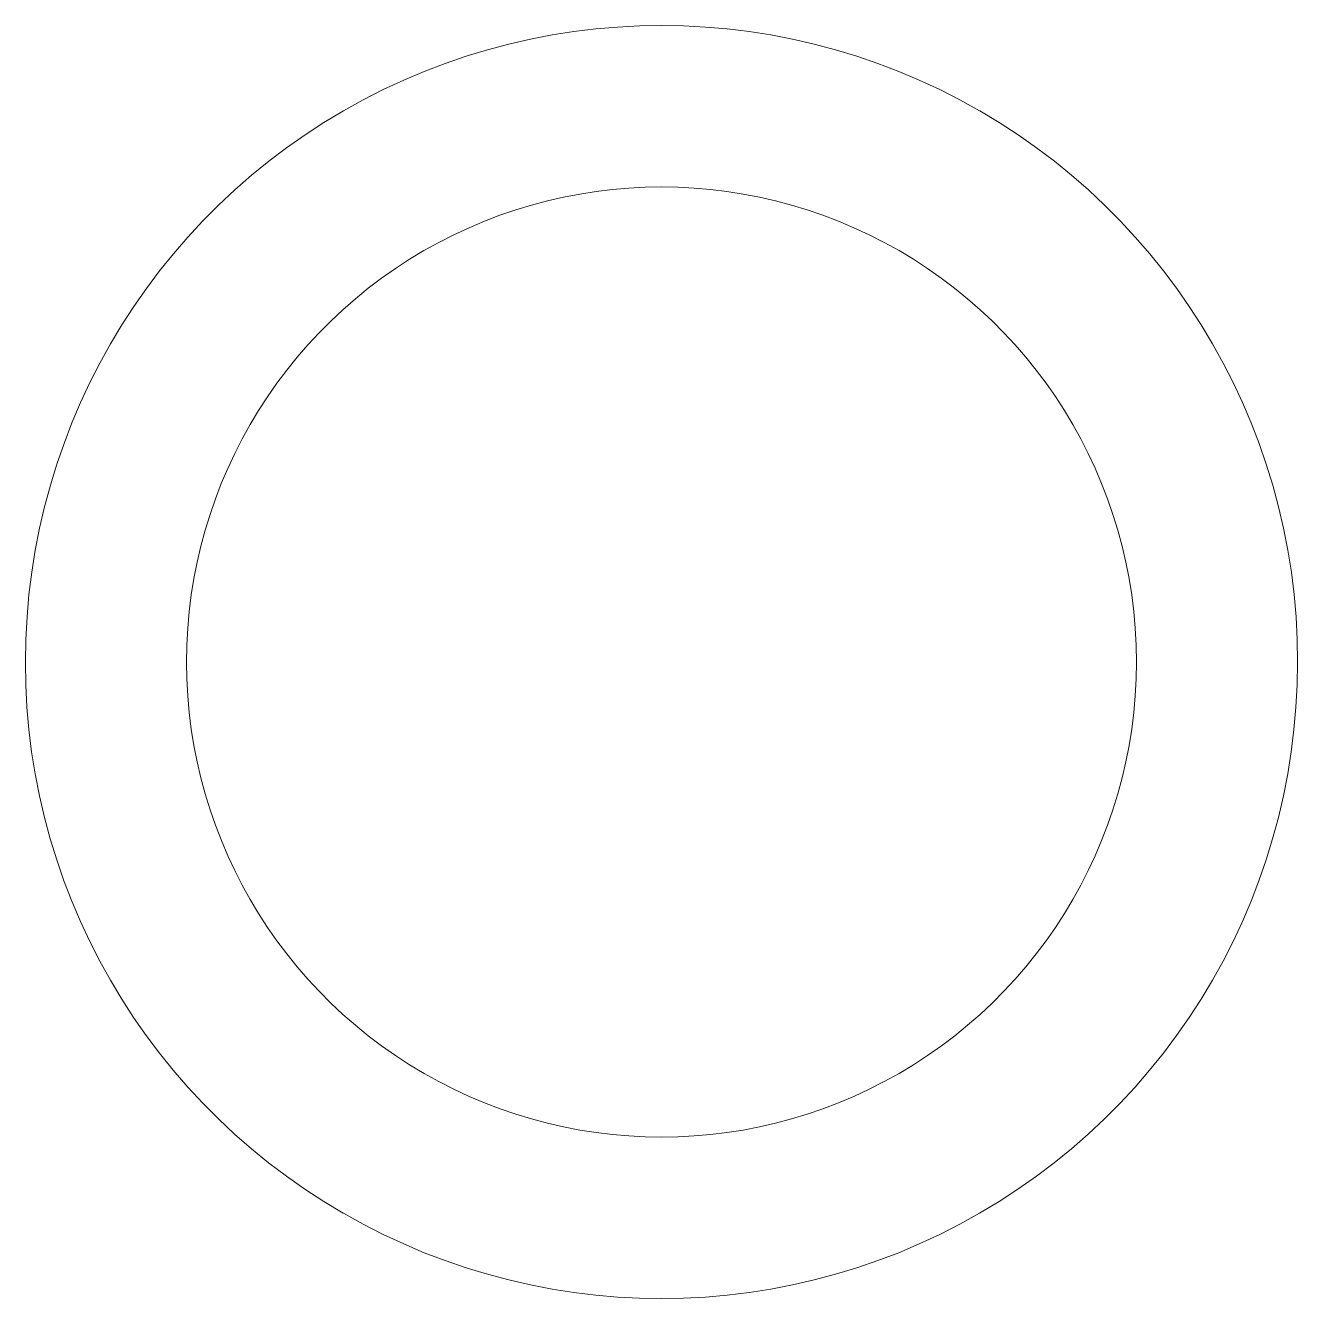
# Model space of a CAD drawing. Header units: centimetres. Extents: x -13.5 to 15.6, y -22.7 to 22.7.
# Drawn here: x -4.866 to -3.813, y -22.704 to -21.65 of the extents above; entities that cross this region are included whole.
import ezdxf

# ---------------------------------------------------------------- set-up
doc = ezdxf.new("R2010")
doc.units = ezdxf.units.CM
doc.header["$MEASUREMENT"] = 0
doc.layers.add('layer 1', color=7, linetype='Continuous')

msp = doc.modelspace()

# ---------------------------------------------------------------- linework, layer by layer
at = {"layer": 'layer 1', "color": 1, "lineweight": 9}
for points, knots in [([(-3.81304, -22.17713), (-3.81304, -22.17713), (-3.8133, -22.19591), (-3.8133, -22.19591), (-3.8133, -22.19591), (-3.8133, -22.19591), (-3.81423, -22.21457), (-3.81423, -22.21457), (-3.81423, -22.21457), (-3.81423, -22.21457), (-3.81588, -22.23311), (-3.81588, -22.23311), (-3.81588, -22.23311), (-3.81588, -22.23311), (-3.81815, -22.25151), (-3.81815, -22.25151), (-3.81815, -22.25151), (-3.81815, -22.25151), (-3.82108, -22.26976), (-3.82108, -22.26976), (-3.82108, -22.26976), (-3.82108, -22.26976), (-3.82462, -22.28785), (-3.82462, -22.28785), (-3.82462, -22.28785), (-3.82462, -22.28785), (-3.82878, -22.30575), (-3.82878, -22.30575), (-3.82878, -22.30575), (-3.82878, -22.30575), (-3.83356, -22.32345), (-3.83356, -22.32345), (-3.83356, -22.32345), (-3.83356, -22.32345), (-3.83893, -22.34094), (-3.83893, -22.34094), (-3.83893, -22.34094), (-3.83893, -22.34094), (-3.8449, -22.3582), (-3.8449, -22.3582), (-3.8449, -22.3582), (-3.8449, -22.3582), (-3.85146, -22.37523), (-3.85146, -22.37523), (-3.85146, -22.37523), (-3.85146, -22.37523), (-3.8586, -22.39199), (-3.8586, -22.39199), (-3.8586, -22.39199), (-3.8586, -22.39199), (-3.8663, -22.40849), (-3.8663, -22.40849), (-3.8663, -22.40849), (-3.8663, -22.40849), (-3.87457, -22.42471), (-3.87457, -22.42471), (-3.87457, -22.42471), (-3.87457, -22.42471), (-3.88339, -22.44062), (-3.88339, -22.44062), (-3.88339, -22.44062), (-3.88339, -22.44062), (-3.89275, -22.45622), (-3.89275, -22.45622), (-3.89275, -22.45622), (-3.89275, -22.45622), (-3.90264, -22.47149), (-3.90264, -22.47149), (-3.90264, -22.47149), (-3.90264, -22.47149), (-3.91307, -22.48642), (-3.91307, -22.48642), (-3.91307, -22.48642), (-3.91307, -22.48642), (-3.92401, -22.50099), (-3.92401, -22.50099), (-3.92401, -22.50099), (-3.92401, -22.50099), (-3.93547, -22.5152), (-3.93547, -22.5152), (-3.93547, -22.5152), (-3.93547, -22.5152), (-3.94741, -22.52901), (-3.94741, -22.52901), (-3.94741, -22.52901), (-3.94741, -22.52901), (-3.95987, -22.54242), (-3.95987, -22.54242), (-3.95987, -22.54242), (-3.95987, -22.54242), (-3.9728, -22.55542), (-3.9728, -22.55542), (-3.9728, -22.55542), (-3.9728, -22.55542), (-3.98621, -22.56799), (-3.98621, -22.56799), (-3.98621, -22.56799), (-3.98621, -22.56799), (-4.00008, -22.58011), (-4.00008, -22.58011), (-4.00008, -22.58011), (-4.00008, -22.58011), (-4.01442, -22.59178), (-4.01442, -22.59178), (-4.01442, -22.59178), (-4.01442, -22.59178), (-4.02921, -22.60296), (-4.02921, -22.60296), (-4.02921, -22.60296), (-4.02921, -22.60296), (-4.04444, -22.61366), (-4.04444, -22.61366), (-4.04444, -22.61366), (-4.04444, -22.61366), (-4.0601, -22.62386), (-4.0601, -22.62386), (-4.0601, -22.62386), (-4.0601, -22.62386), (-4.07618, -22.63354), (-4.07618, -22.63354), (-4.07618, -22.63354), (-4.07618, -22.63354), (-4.09261, -22.64264), (-4.09261, -22.64264), (-4.09261, -22.64264), (-4.09261, -22.64264), (-4.10927, -22.65111), (-4.10927, -22.65111), (-4.10927, -22.65111), (-4.10927, -22.65111), (-4.12614, -22.65896), (-4.12614, -22.65896), (-4.12614, -22.65896), (-4.12614, -22.65896), (-4.14322, -22.66618), (-4.14322, -22.66618), (-4.14322, -22.66618), (-4.14322, -22.66618), (-4.16049, -22.67277), (-4.16049, -22.67277), (-4.16049, -22.67277), (-4.16049, -22.67277), (-4.17792, -22.67873), (-4.17792, -22.67873), (-4.17792, -22.67873), (-4.17792, -22.67873), (-4.19551, -22.68407), (-4.19551, -22.68407), (-4.19551, -22.68407), (-4.19551, -22.68407), (-4.21323, -22.68878), (-4.21323, -22.68878), (-4.21323, -22.68878), (-4.21323, -22.68878), (-4.23107, -22.69286), (-4.23107, -22.69286), (-4.23107, -22.69286), (-4.23107, -22.69286), (-4.24901, -22.69632), (-4.24901, -22.69632), (-4.24901, -22.69632), (-4.24901, -22.69632), (-4.26703, -22.69914), (-4.26703, -22.69914), (-4.26703, -22.69914), (-4.26703, -22.69914), (-4.28512, -22.70134), (-4.28512, -22.70134), (-4.28512, -22.70134), (-4.28512, -22.70134), (-4.30325, -22.70291), (-4.30325, -22.70291), (-4.30325, -22.70291), (-4.30325, -22.70291), (-4.32143, -22.70386), (-4.32143, -22.70386), (-4.32143, -22.70386), (-4.32143, -22.70386), (-4.33962, -22.70415), (-4.33962, -22.70415), (-4.33962, -22.70415), (-4.33962, -22.70415), (-4.35781, -22.70386), (-4.35781, -22.70386), (-4.35781, -22.70386), (-4.35781, -22.70386), (-4.37599, -22.70291), (-4.37599, -22.70291), (-4.37599, -22.70291), (-4.37599, -22.70291), (-4.39413, -22.70134), (-4.39413, -22.70134), (-4.39413, -22.70134), (-4.39413, -22.70134), (-4.41222, -22.69914), (-4.41222, -22.69914), (-4.41222, -22.69914), (-4.41222, -22.69914), (-4.43024, -22.69632), (-4.43024, -22.69632), (-4.43024, -22.69632), (-4.43024, -22.69632), (-4.44818, -22.69286), (-4.44818, -22.69286), (-4.44818, -22.69286), (-4.44818, -22.69286), (-4.46602, -22.68878), (-4.46602, -22.68878), (-4.46602, -22.68878), (-4.46602, -22.68878), (-4.48374, -22.68407), (-4.48374, -22.68407), (-4.48374, -22.68407), (-4.48374, -22.68407), (-4.50133, -22.67873), (-4.50133, -22.67873), (-4.50133, -22.67873), (-4.50133, -22.67873), (-4.51876, -22.67277), (-4.51876, -22.67277), (-4.51876, -22.67277), (-4.51876, -22.67277), (-4.53603, -22.66618), (-4.53603, -22.66618), (-4.53603, -22.66618), (-4.53603, -22.66618), (-4.55311, -22.65896), (-4.55311, -22.65896), (-4.55311, -22.65896), (-4.55311, -22.65896), (-4.56999, -22.65111), (-4.56999, -22.65111), (-4.56999, -22.65111), (-4.56999, -22.65111), (-4.58665, -22.64264), (-4.58665, -22.64264), (-4.58665, -22.64264), (-4.58665, -22.64264), (-4.60307, -22.63354), (-4.60307, -22.63354), (-4.60307, -22.63354), (-4.60307, -22.63354), (-4.60317, -22.63354), (-4.60317, -22.63354), (-4.60317, -22.63354), (-4.60317, -22.63354), (-4.61926, -22.62386), (-4.61926, -22.62386), (-4.61926, -22.62386), (-4.61926, -22.62386), (-4.63492, -22.61366), (-4.63492, -22.61366), (-4.63492, -22.61366), (-4.63492, -22.61366), (-4.65015, -22.60296), (-4.65015, -22.60296), (-4.65015, -22.60296), (-4.65015, -22.60296), (-4.66494, -22.59178), (-4.66494, -22.59178), (-4.66494, -22.59178), (-4.66494, -22.59178), (-4.67927, -22.58011), (-4.67927, -22.58011), (-4.67927, -22.58011), (-4.67927, -22.58011), (-4.69315, -22.56799), (-4.69315, -22.56799), (-4.69315, -22.56799), (-4.69315, -22.56799), (-4.70656, -22.55542), (-4.70656, -22.55542), (-4.70656, -22.55542), (-4.70656, -22.55542), (-4.71949, -22.54242), (-4.71949, -22.54242), (-4.71949, -22.54242), (-4.71949, -22.54242), (-4.73195, -22.52901), (-4.73195, -22.52901), (-4.73195, -22.52901), (-4.73195, -22.52901), (-4.74389, -22.5152), (-4.74389, -22.5152), (-4.74389, -22.5152), (-4.74389, -22.5152), (-4.75534, -22.50099), (-4.75534, -22.50099), (-4.75534, -22.50099), (-4.75534, -22.50099), (-4.76629, -22.48642), (-4.76629, -22.48642), (-4.76629, -22.48642), (-4.76629, -22.48642), (-4.77672, -22.47149), (-4.77672, -22.47149), (-4.77672, -22.47149), (-4.77672, -22.47149), (-4.78661, -22.45622), (-4.78661, -22.45622), (-4.78661, -22.45622), (-4.78661, -22.45622), (-4.79597, -22.44062), (-4.79597, -22.44062), (-4.79597, -22.44062), (-4.79597, -22.44062), (-4.80478, -22.42471), (-4.80478, -22.42471), (-4.80478, -22.42471), (-4.80478, -22.42471), (-4.81305, -22.40849), (-4.81305, -22.40849), (-4.81305, -22.40849), (-4.81305, -22.40849), (-4.82076, -22.39199), (-4.82076, -22.39199), (-4.82076, -22.39199), (-4.82076, -22.39199), (-4.82789, -22.37523), (-4.82789, -22.37523), (-4.82789, -22.37523), (-4.82789, -22.37523), (-4.83445, -22.3582), (-4.83445, -22.3582), (-4.83445, -22.3582), (-4.83445, -22.3582), (-4.84042, -22.34094), (-4.84042, -22.34094), (-4.84042, -22.34094), (-4.84042, -22.34094), (-4.8458, -22.32345), (-4.8458, -22.32345), (-4.8458, -22.32345), (-4.8458, -22.32345), (-4.85057, -22.30575), (-4.85057, -22.30575), (-4.85057, -22.30575), (-4.85057, -22.30575), (-4.85473, -22.28785), (-4.85473, -22.28785), (-4.85473, -22.28785), (-4.85473, -22.28785), (-4.85828, -22.26976), (-4.85828, -22.26976), (-4.85828, -22.26976), (-4.85828, -22.26976), (-4.8612, -22.25151), (-4.8612, -22.25151), (-4.8612, -22.25151), (-4.8612, -22.25151), (-4.86348, -22.23311), (-4.86348, -22.23311), (-4.86348, -22.23311), (-4.86348, -22.23311), (-4.86512, -22.21457), (-4.86512, -22.21457), (-4.86512, -22.21457), (-4.86512, -22.21457), (-4.86606, -22.19591), (-4.86606, -22.19591), (-4.86606, -22.19591), (-4.86606, -22.19591), (-4.86631, -22.17713), (-4.86631, -22.17713), (-4.86631, -22.17713), (-4.86631, -22.17713), (-4.86622, -22.17713), (-4.86622, -22.17713), (-4.86622, -22.17713), (-4.86622, -22.17713), (-4.86596, -22.15836), (-4.86596, -22.15836), (-4.86596, -22.15836), (-4.86596, -22.15836), (-4.86503, -22.13969), (-4.86503, -22.13969), (-4.86503, -22.13969), (-4.86503, -22.13969), (-4.86339, -22.12115), (-4.86339, -22.12115), (-4.86339, -22.12115), (-4.86339, -22.12115), (-4.86111, -22.10275), (-4.86111, -22.10275), (-4.86111, -22.10275), (-4.86111, -22.10275), (-4.85819, -22.0845), (-4.85819, -22.0845), (-4.85819, -22.0845), (-4.85819, -22.0845), (-4.85464, -22.06642), (-4.85464, -22.06642), (-4.85464, -22.06642), (-4.85464, -22.06642), (-4.85048, -22.04852), (-4.85048, -22.04852), (-4.85048, -22.04852), (-4.85048, -22.04852), (-4.84571, -22.03082), (-4.84571, -22.03082), (-4.84571, -22.03082), (-4.84571, -22.03082), (-4.84034, -22.01333), (-4.84034, -22.01333), (-4.84034, -22.01333), (-4.84034, -22.01333), (-4.83436, -21.99606), (-4.83436, -21.99606), (-4.83436, -21.99606), (-4.83436, -21.99606), (-4.8278, -21.97904), (-4.8278, -21.97904), (-4.8278, -21.97904), (-4.8278, -21.97904), (-4.82067, -21.96227), (-4.82067, -21.96227), (-4.82067, -21.96227), (-4.82067, -21.96227), (-4.81296, -21.94577), (-4.81296, -21.94577), (-4.81296, -21.94577), (-4.81296, -21.94577), (-4.80469, -21.92956), (-4.80469, -21.92956), (-4.80469, -21.92956), (-4.80469, -21.92956), (-4.79588, -21.91365), (-4.79588, -21.91365), (-4.79588, -21.91365), (-4.79588, -21.91365), (-4.78652, -21.89804), (-4.78652, -21.89804), (-4.78652, -21.89804), (-4.78652, -21.89804), (-4.77662, -21.88277), (-4.77662, -21.88277), (-4.77662, -21.88277), (-4.77662, -21.88277), (-4.7662, -21.86784), (-4.7662, -21.86784), (-4.7662, -21.86784), (-4.7662, -21.86784), (-4.75525, -21.85327), (-4.75525, -21.85327), (-4.75525, -21.85327), (-4.75525, -21.85327), (-4.74379, -21.83907), (-4.74379, -21.83907), (-4.74379, -21.83907), (-4.74379, -21.83907), (-4.73185, -21.82525), (-4.73185, -21.82525), (-4.73185, -21.82525), (-4.73185, -21.82525), (-4.7194, -21.81184), (-4.7194, -21.81184), (-4.7194, -21.81184), (-4.7194, -21.81184), (-4.70646, -21.79884), (-4.70646, -21.79884), (-4.70646, -21.79884), (-4.70646, -21.79884), (-4.69305, -21.78627), (-4.69305, -21.78627), (-4.69305, -21.78627), (-4.69305, -21.78627), (-4.67918, -21.77415), (-4.67918, -21.77415), (-4.67918, -21.77415), (-4.67918, -21.77415), (-4.66484, -21.76249), (-4.66484, -21.76249), (-4.66484, -21.76249), (-4.66484, -21.76249), (-4.65006, -21.7513), (-4.65006, -21.7513), (-4.65006, -21.7513), (-4.65006, -21.7513), (-4.63483, -21.7406), (-4.63483, -21.7406), (-4.63483, -21.7406), (-4.63483, -21.7406), (-4.61916, -21.7304), (-4.61916, -21.7304), (-4.61916, -21.7304), (-4.61916, -21.7304), (-4.60307, -21.72072), (-4.60307, -21.72072), (-4.60307, -21.72072), (-4.60307, -21.72072), (-4.58665, -21.71162), (-4.58665, -21.71162), (-4.58665, -21.71162), (-4.58665, -21.71162), (-4.56999, -21.70315), (-4.56999, -21.70315), (-4.56999, -21.70315), (-4.56999, -21.70315), (-4.55311, -21.6953), (-4.55311, -21.6953), (-4.55311, -21.6953), (-4.55311, -21.6953), (-4.53603, -21.68809), (-4.53603, -21.68809), (-4.53603, -21.68809), (-4.53603, -21.68809), (-4.51877, -21.6815), (-4.51877, -21.6815), (-4.51877, -21.6815), (-4.51877, -21.6815), (-4.50133, -21.67553), (-4.50133, -21.67553), (-4.50133, -21.67553), (-4.50133, -21.67553), (-4.48375, -21.67019), (-4.48375, -21.67019), (-4.48375, -21.67019), (-4.48375, -21.67019), (-4.46603, -21.66549), (-4.46603, -21.66549), (-4.46603, -21.66549), (-4.46603, -21.66549), (-4.44819, -21.6614), (-4.44819, -21.6614), (-4.44819, -21.6614), (-4.44819, -21.6614), (-4.43025, -21.65795), (-4.43025, -21.65795), (-4.43025, -21.65795), (-4.43025, -21.65795), (-4.41222, -21.65512), (-4.41222, -21.65512), (-4.41222, -21.65512), (-4.41222, -21.65512), (-4.39413, -21.65292), (-4.39413, -21.65292), (-4.39413, -21.65292), (-4.39413, -21.65292), (-4.37599, -21.65135), (-4.37599, -21.65135), (-4.37599, -21.65135), (-4.37599, -21.65135), (-4.35782, -21.6504), (-4.35782, -21.6504), (-4.35782, -21.6504), (-4.35782, -21.6504), (-4.33963, -21.65007), (-4.33963, -21.65007), (-4.33963, -21.65007), (-4.33963, -21.65007), (-4.32143, -21.6504), (-4.32143, -21.6504), (-4.32143, -21.6504), (-4.32143, -21.6504), (-4.30326, -21.65135), (-4.30326, -21.65135), (-4.30326, -21.65135), (-4.30326, -21.65135), (-4.28512, -21.65292), (-4.28512, -21.65292), (-4.28512, -21.65292), (-4.28512, -21.65292), (-4.26703, -21.65512), (-4.26703, -21.65512), (-4.26703, -21.65512), (-4.26703, -21.65512), (-4.24901, -21.65795), (-4.24901, -21.65795), (-4.24901, -21.65795), (-4.24901, -21.65795), (-4.23107, -21.6614), (-4.23107, -21.6614), (-4.23107, -21.6614), (-4.23107, -21.6614), (-4.21323, -21.66549), (-4.21323, -21.66549), (-4.21323, -21.66549), (-4.21323, -21.66549), (-4.19551, -21.67019), (-4.19551, -21.67019), (-4.19551, -21.67019), (-4.19551, -21.67019), (-4.17793, -21.67553), (-4.17793, -21.67553), (-4.17793, -21.67553), (-4.17793, -21.67553), (-4.16049, -21.6815), (-4.16049, -21.6815), (-4.16049, -21.6815), (-4.16049, -21.6815), (-4.14323, -21.68809), (-4.14323, -21.68809), (-4.14323, -21.68809), (-4.14323, -21.68809), (-4.12615, -21.6953), (-4.12615, -21.6953), (-4.12615, -21.6953), (-4.12615, -21.6953), (-4.10927, -21.70315), (-4.10927, -21.70315), (-4.10927, -21.70315), (-4.10927, -21.70315), (-4.09261, -21.71162), (-4.09261, -21.71162), (-4.09261, -21.71162), (-4.09261, -21.71162), (-4.07619, -21.72072), (-4.07619, -21.72072), (-4.07619, -21.72072), (-4.07619, -21.72072), (-4.0761, -21.72072), (-4.0761, -21.72072), (-4.0761, -21.72072), (-4.0761, -21.72072), (-4.06001, -21.7304), (-4.06001, -21.7304), (-4.06001, -21.7304), (-4.06001, -21.7304), (-4.04435, -21.7406), (-4.04435, -21.7406), (-4.04435, -21.7406), (-4.04435, -21.7406), (-4.02912, -21.7513), (-4.02912, -21.7513), (-4.02912, -21.7513), (-4.02912, -21.7513), (-4.01433, -21.76248), (-4.01433, -21.76248), (-4.01433, -21.76248), (-4.01433, -21.76248), (-4, -21.77415), (-4, -21.77415), (-4, -21.77415), (-4, -21.77415), (-3.98612, -21.78627), (-3.98612, -21.78627), (-3.98612, -21.78627), (-3.98612, -21.78627), (-3.97271, -21.79884), (-3.97271, -21.79884), (-3.97271, -21.79884), (-3.97271, -21.79884), (-3.95978, -21.81184), (-3.95978, -21.81184), (-3.95978, -21.81184), (-3.95978, -21.81184), (-3.94732, -21.82525), (-3.94732, -21.82525), (-3.94732, -21.82525), (-3.94732, -21.82525), (-3.93538, -21.83906), (-3.93538, -21.83906), (-3.93538, -21.83906), (-3.93538, -21.83906), (-3.92393, -21.85327), (-3.92393, -21.85327), (-3.92393, -21.85327), (-3.92393, -21.85327), (-3.91298, -21.86784), (-3.91298, -21.86784), (-3.91298, -21.86784), (-3.91298, -21.86784), (-3.90255, -21.88277), (-3.90255, -21.88277), (-3.90255, -21.88277), (-3.90255, -21.88277), (-3.89266, -21.89804), (-3.89266, -21.89804), (-3.89266, -21.89804), (-3.89266, -21.89804), (-3.88329, -21.91364), (-3.88329, -21.91364), (-3.88329, -21.91364), (-3.88329, -21.91364), (-3.87448, -21.92955), (-3.87448, -21.92955), (-3.87448, -21.92955), (-3.87448, -21.92955), (-3.86621, -21.94577), (-3.86621, -21.94577), (-3.86621, -21.94577), (-3.86621, -21.94577), (-3.85851, -21.96227), (-3.85851, -21.96227), (-3.85851, -21.96227), (-3.85851, -21.96227), (-3.85137, -21.97903), (-3.85137, -21.97903), (-3.85137, -21.97903), (-3.85137, -21.97903), (-3.84481, -21.99606), (-3.84481, -21.99606), (-3.84481, -21.99606), (-3.84481, -21.99606), (-3.83884, -22.01332), (-3.83884, -22.01332), (-3.83884, -22.01332), (-3.83884, -22.01332), (-3.83346, -22.03081), (-3.83346, -22.03081), (-3.83346, -22.03081), (-3.83346, -22.03081), (-3.82869, -22.04851), (-3.82869, -22.04851), (-3.82869, -22.04851), (-3.82869, -22.04851), (-3.82453, -22.06641), (-3.82453, -22.06641), (-3.82453, -22.06641), (-3.82453, -22.06641), (-3.82098, -22.0845), (-3.82098, -22.0845), (-3.82098, -22.0845), (-3.82098, -22.0845), (-3.81806, -22.10275), (-3.81806, -22.10275), (-3.81806, -22.10275), (-3.81806, -22.10275), (-3.81578, -22.12115), (-3.81578, -22.12115), (-3.81578, -22.12115), (-3.81578, -22.12115), (-3.81414, -22.13969), (-3.81414, -22.13969), (-3.81414, -22.13969), (-3.81414, -22.13969), (-3.81321, -22.15835), (-3.81321, -22.15835), (-3.81321, -22.15835), (-3.81321, -22.15835), (-3.81294, -22.17713), (-3.81294, -22.17713)], [0, 0, 0, 0, 0.0054348, 0.0054348, 0.0054348, 0.0054348, 0.0108696, 0.0108696, 0.0108696, 0.0108696, 0.0163043, 0.0163043, 0.0163043, 0.0163043, 0.0217391, 0.0217391, 0.0217391, 0.0217391, 0.0271739, 0.0271739, 0.0271739, 0.0271739, 0.0326087, 0.0326087, 0.0326087, 0.0326087, 0.0380435, 0.0380435, 0.0380435, 0.0380435, 0.0434783, 0.0434783, 0.0434783, 0.0434783, 0.048913, 0.048913, 0.048913, 0.048913, 0.0543478, 0.0543478, 0.0543478, 0.0543478, 0.0597826, 0.0597826, 0.0597826, 0.0597826, 0.0652174, 0.0652174, 0.0652174, 0.0652174, 0.0706522, 0.0706522, 0.0706522, 0.0706522, 0.076087, 0.076087, 0.076087, 0.076087, 0.0815217, 0.0815217, 0.0815217, 0.0815217, 0.0869565, 0.0869565, 0.0869565, 0.0869565, 0.0923913, 0.0923913, 0.0923913, 0.0923913, 0.0978261, 0.0978261, 0.0978261, 0.0978261, 0.1032609, 0.1032609, 0.1032609, 0.1032609, 0.1086957, 0.1086957, 0.1086957, 0.1086957, 0.1141304, 0.1141304, 0.1141304, 0.1141304, 0.1195652, 0.1195652, 0.1195652, 0.1195652, 0.125, 0.125, 0.125, 0.125, 0.1304348, 0.1304348, 0.1304348, 0.1304348, 0.1358696, 0.1358696, 0.1358696, 0.1358696, 0.1413043, 0.1413043, 0.1413043, 0.1413043, 0.1467391, 0.1467391, 0.1467391, 0.1467391, 0.1521739, 0.1521739, 0.1521739, 0.1521739, 0.1576087, 0.1576087, 0.1576087, 0.1576087, 0.1630435, 0.1630435, 0.1630435, 0.1630435, 0.1684783, 0.1684783, 0.1684783, 0.1684783, 0.173913, 0.173913, 0.173913, 0.173913, 0.1793478, 0.1793478, 0.1793478, 0.1793478, 0.1847826, 0.1847826, 0.1847826, 0.1847826, 0.1902174, 0.1902174, 0.1902174, 0.1902174, 0.1956522, 0.1956522, 0.1956522, 0.1956522, 0.201087, 0.201087, 0.201087, 0.201087, 0.2065217, 0.2065217, 0.2065217, 0.2065217, 0.2119565, 0.2119565, 0.2119565, 0.2119565, 0.2173913, 0.2173913, 0.2173913, 0.2173913, 0.2228261, 0.2228261, 0.2228261, 0.2228261, 0.2282609, 0.2282609, 0.2282609, 0.2282609, 0.2336957, 0.2336957, 0.2336957, 0.2336957, 0.2391304, 0.2391304, 0.2391304, 0.2391304, 0.2445652, 0.2445652, 0.2445652, 0.2445652, 0.25, 0.25, 0.25, 0.25, 0.2554348, 0.2554348, 0.2554348, 0.2554348, 0.2608696, 0.2608696, 0.2608696, 0.2608696, 0.2663043, 0.2663043, 0.2663043, 0.2663043, 0.2717391, 0.2717391, 0.2717391, 0.2717391, 0.2771739, 0.2771739, 0.2771739, 0.2771739, 0.2826087, 0.2826087, 0.2826087, 0.2826087, 0.2880435, 0.2880435, 0.2880435, 0.2880435, 0.2934783, 0.2934783, 0.2934783, 0.2934783, 0.298913, 0.298913, 0.298913, 0.298913, 0.3043478, 0.3043478, 0.3043478, 0.3043478, 0.3097826, 0.3097826, 0.3097826, 0.3097826, 0.3152174, 0.3152174, 0.3152174, 0.3152174, 0.3206522, 0.3206522, 0.3206522, 0.3206522, 0.326087, 0.326087, 0.326087, 0.326087, 0.3315217, 0.3315217, 0.3315217, 0.3315217, 0.3369565, 0.3369565, 0.3369565, 0.3369565, 0.3423913, 0.3423913, 0.3423913, 0.3423913, 0.3478261, 0.3478261, 0.3478261, 0.3478261, 0.3532609, 0.3532609, 0.3532609, 0.3532609, 0.3586957, 0.3586957, 0.3586957, 0.3586957, 0.3641304, 0.3641304, 0.3641304, 0.3641304, 0.3695652, 0.3695652, 0.3695652, 0.3695652, 0.375, 0.375, 0.375, 0.375, 0.3804348, 0.3804348, 0.3804348, 0.3804348, 0.3858696, 0.3858696, 0.3858696, 0.3858696, 0.3913043, 0.3913043, 0.3913043, 0.3913043, 0.3967391, 0.3967391, 0.3967391, 0.3967391, 0.4021739, 0.4021739, 0.4021739, 0.4021739, 0.4076087, 0.4076087, 0.4076087, 0.4076087, 0.4130435, 0.4130435, 0.4130435, 0.4130435, 0.4184783, 0.4184783, 0.4184783, 0.4184783, 0.423913, 0.423913, 0.423913, 0.423913, 0.4293478, 0.4293478, 0.4293478, 0.4293478, 0.4347826, 0.4347826, 0.4347826, 0.4347826, 0.4402174, 0.4402174, 0.4402174, 0.4402174, 0.4456522, 0.4456522, 0.4456522, 0.4456522, 0.451087, 0.451087, 0.451087, 0.451087, 0.4565217, 0.4565217, 0.4565217, 0.4565217, 0.4619565, 0.4619565, 0.4619565, 0.4619565, 0.4673913, 0.4673913, 0.4673913, 0.4673913, 0.4728261, 0.4728261, 0.4728261, 0.4728261, 0.4782609, 0.4782609, 0.4782609, 0.4782609, 0.4836957, 0.4836957, 0.4836957, 0.4836957, 0.4891304, 0.4891304, 0.4891304, 0.4891304, 0.4945652, 0.4945652, 0.4945652, 0.4945652, 0.5, 0.5, 0.5, 0.5, 0.5054348, 0.5054348, 0.5054348, 0.5054348, 0.5108696, 0.5108696, 0.5108696, 0.5108696, 0.5163043, 0.5163043, 0.5163043, 0.5163043, 0.5217391, 0.5217391, 0.5217391, 0.5217391, 0.5271739, 0.5271739, 0.5271739, 0.5271739, 0.5326087, 0.5326087, 0.5326087, 0.5326087, 0.5380435, 0.5380435, 0.5380435, 0.5380435, 0.5434783, 0.5434783, 0.5434783, 0.5434783, 0.548913, 0.548913, 0.548913, 0.548913, 0.5543478, 0.5543478, 0.5543478, 0.5543478, 0.5597826, 0.5597826, 0.5597826, 0.5597826, 0.5652174, 0.5652174, 0.5652174, 0.5652174, 0.5706522, 0.5706522, 0.5706522, 0.5706522, 0.576087, 0.576087, 0.576087, 0.576087, 0.5815217, 0.5815217, 0.5815217, 0.5815217, 0.5869565, 0.5869565, 0.5869565, 0.5869565, 0.5923913, 0.5923913, 0.5923913, 0.5923913, 0.5978261, 0.5978261, 0.5978261, 0.5978261, 0.6032609, 0.6032609, 0.6032609, 0.6032609, 0.6086957, 0.6086957, 0.6086957, 0.6086957, 0.6141304, 0.6141304, 0.6141304, 0.6141304, 0.6195652, 0.6195652, 0.6195652, 0.6195652, 0.625, 0.625, 0.625, 0.625, 0.6304348, 0.6304348, 0.6304348, 0.6304348, 0.6358696, 0.6358696, 0.6358696, 0.6358696, 0.6413043, 0.6413043, 0.6413043, 0.6413043, 0.6467391, 0.6467391, 0.6467391, 0.6467391, 0.6521739, 0.6521739, 0.6521739, 0.6521739, 0.6576087, 0.6576087, 0.6576087, 0.6576087, 0.6630435, 0.6630435, 0.6630435, 0.6630435, 0.6684783, 0.6684783, 0.6684783, 0.6684783, 0.673913, 0.673913, 0.673913, 0.673913, 0.6793478, 0.6793478, 0.6793478, 0.6793478, 0.6847826, 0.6847826, 0.6847826, 0.6847826, 0.6902174, 0.6902174, 0.6902174, 0.6902174, 0.6956522, 0.6956522, 0.6956522, 0.6956522, 0.701087, 0.701087, 0.701087, 0.701087, 0.7065217, 0.7065217, 0.7065217, 0.7065217, 0.7119565, 0.7119565, 0.7119565, 0.7119565, 0.7173913, 0.7173913, 0.7173913, 0.7173913, 0.7228261, 0.7228261, 0.7228261, 0.7228261, 0.7282609, 0.7282609, 0.7282609, 0.7282609, 0.7336957, 0.7336957, 0.7336957, 0.7336957, 0.7391304, 0.7391304, 0.7391304, 0.7391304, 0.7445652, 0.7445652, 0.7445652, 0.7445652, 0.75, 0.75, 0.75, 0.75, 0.7554348, 0.7554348, 0.7554348, 0.7554348, 0.7608696, 0.7608696, 0.7608696, 0.7608696, 0.7663043, 0.7663043, 0.7663043, 0.7663043, 0.7717391, 0.7717391, 0.7717391, 0.7717391, 0.7771739, 0.7771739, 0.7771739, 0.7771739, 0.7826087, 0.7826087, 0.7826087, 0.7826087, 0.7880435, 0.7880435, 0.7880435, 0.7880435, 0.7934783, 0.7934783, 0.7934783, 0.7934783, 0.798913, 0.798913, 0.798913, 0.798913, 0.8043478, 0.8043478, 0.8043478, 0.8043478, 0.8097826, 0.8097826, 0.8097826, 0.8097826, 0.8152174, 0.8152174, 0.8152174, 0.8152174, 0.8206522, 0.8206522, 0.8206522, 0.8206522, 0.826087, 0.826087, 0.826087, 0.826087, 0.8315217, 0.8315217, 0.8315217, 0.8315217, 0.8369565, 0.8369565, 0.8369565, 0.8369565, 0.8423913, 0.8423913, 0.8423913, 0.8423913, 0.8478261, 0.8478261, 0.8478261, 0.8478261, 0.8532609, 0.8532609, 0.8532609, 0.8532609, 0.8586957, 0.8586957, 0.8586957, 0.8586957, 0.8641304, 0.8641304, 0.8641304, 0.8641304, 0.8695652, 0.8695652, 0.8695652, 0.8695652, 0.875, 0.875, 0.875, 0.875, 0.8804348, 0.8804348, 0.8804348, 0.8804348, 0.8858696, 0.8858696, 0.8858696, 0.8858696, 0.8913043, 0.8913043, 0.8913043, 0.8913043, 0.8967391, 0.8967391, 0.8967391, 0.8967391, 0.9021739, 0.9021739, 0.9021739, 0.9021739, 0.9076087, 0.9076087, 0.9076087, 0.9076087, 0.9130435, 0.9130435, 0.9130435, 0.9130435, 0.9184783, 0.9184783, 0.9184783, 0.9184783, 0.923913, 0.923913, 0.923913, 0.923913, 0.9293478, 0.9293478, 0.9293478, 0.9293478, 0.9347826, 0.9347826, 0.9347826, 0.9347826, 0.9402174, 0.9402174, 0.9402174, 0.9402174, 0.9456522, 0.9456522, 0.9456522, 0.9456522, 0.951087, 0.951087, 0.951087, 0.951087, 0.9565217, 0.9565217, 0.9565217, 0.9565217, 0.9619565, 0.9619565, 0.9619565, 0.9619565, 0.9673913, 0.9673913, 0.9673913, 0.9673913, 0.9728261, 0.9728261, 0.9728261, 0.9728261, 0.9782609, 0.9782609, 0.9782609, 0.9782609, 0.9836957, 0.9836957, 0.9836957, 0.9836957, 0.9891304, 0.9891304, 0.9891304, 0.9891304, 1, 1, 1, 1]), ([(-3.94628, -22.17713), (-3.94628, -22.17713), (-3.94654, -22.16312), (-3.94654, -22.16312), (-3.94654, -22.16312), (-3.94654, -22.16312), (-3.94734, -22.14918), (-3.94734, -22.14918), (-3.94734, -22.14918), (-3.94734, -22.14918), (-3.94854, -22.13534), (-3.94854, -22.13534), (-3.94854, -22.13534), (-3.94854, -22.13534), (-3.95024, -22.12161), (-3.95024, -22.12161), (-3.95024, -22.12161), (-3.95024, -22.12161), (-3.95243, -22.10799), (-3.95243, -22.10799), (-3.95243, -22.10799), (-3.95243, -22.10799), (-3.95508, -22.09449), (-3.95508, -22.09449), (-3.95508, -22.09449), (-3.95508, -22.09449), (-3.9582, -22.08113), (-3.9582, -22.08113), (-3.9582, -22.08113), (-3.9582, -22.08113), (-3.96177, -22.06792), (-3.96177, -22.06792), (-3.96177, -22.06792), (-3.96177, -22.06792), (-3.9658, -22.05486), (-3.9658, -22.05486), (-3.9658, -22.05486), (-3.9658, -22.05486), (-3.97026, -22.04197), (-3.97026, -22.04197), (-3.97026, -22.04197), (-3.97026, -22.04197), (-3.97517, -22.02927), (-3.97517, -22.02927), (-3.97517, -22.02927), (-3.97517, -22.02927), (-3.9805, -22.01675), (-3.9805, -22.01675), (-3.9805, -22.01675), (-3.9805, -22.01675), (-3.98626, -22.00444), (-3.98626, -22.00444), (-3.98626, -22.00444), (-3.98626, -22.00444), (-3.99243, -21.99233), (-3.99243, -21.99233), (-3.99243, -21.99233), (-3.99243, -21.99233), (-3.99902, -21.98045), (-3.99902, -21.98045), (-3.99902, -21.98045), (-3.99902, -21.98045), (-4.00601, -21.96881), (-4.00601, -21.96881), (-4.00601, -21.96881), (-4.00601, -21.96881), (-4.0134, -21.95741), (-4.0134, -21.95741), (-4.0134, -21.95741), (-4.0134, -21.95741), (-4.02119, -21.94627), (-4.02119, -21.94627), (-4.02119, -21.94627), (-4.02119, -21.94627), (-4.02936, -21.93539), (-4.02936, -21.93539), (-4.02936, -21.93539), (-4.02936, -21.93539), (-4.03791, -21.92479), (-4.03791, -21.92479), (-4.03791, -21.92479), (-4.03791, -21.92479), (-4.04684, -21.91448), (-4.04684, -21.91448), (-4.04684, -21.91448), (-4.04684, -21.91448), (-4.05613, -21.90447), (-4.05613, -21.90447), (-4.05613, -21.90447), (-4.05613, -21.90447), (-4.06579, -21.89476), (-4.06579, -21.89476), (-4.06579, -21.89476), (-4.06579, -21.89476), (-4.0758, -21.88539), (-4.0758, -21.88539), (-4.0758, -21.88539), (-4.0758, -21.88539), (-4.08616, -21.87634), (-4.08616, -21.87634), (-4.08616, -21.87634), (-4.08616, -21.87634), (-4.09687, -21.86763), (-4.09687, -21.86763), (-4.09687, -21.86763), (-4.09687, -21.86763), (-4.10791, -21.85928), (-4.10791, -21.85928), (-4.10791, -21.85928), (-4.10791, -21.85928), (-4.11928, -21.8513), (-4.11928, -21.8513), (-4.11928, -21.8513), (-4.11928, -21.8513), (-4.13097, -21.84369), (-4.13097, -21.84369), (-4.13097, -21.84369), (-4.13097, -21.84369), (-4.14288, -21.83652), (-4.14288, -21.83652), (-4.14288, -21.83652), (-4.14288, -21.83652), (-4.15523, -21.82969), (-4.15523, -21.82969), (-4.15523, -21.82969), (-4.15523, -21.82969), (-4.16767, -21.82337), (-4.16767, -21.82337), (-4.16767, -21.82337), (-4.16767, -21.82337), (-4.18027, -21.81751), (-4.18027, -21.81751), (-4.18027, -21.81751), (-4.18027, -21.81751), (-4.19301, -21.81212), (-4.19301, -21.81212), (-4.19301, -21.81212), (-4.19301, -21.81212), (-4.20591, -21.80721), (-4.20591, -21.80721), (-4.20591, -21.80721), (-4.20591, -21.80721), (-4.21892, -21.80276), (-4.21892, -21.80276), (-4.21892, -21.80276), (-4.21892, -21.80276), (-4.23205, -21.79878), (-4.23205, -21.79878), (-4.23205, -21.79878), (-4.23205, -21.79878), (-4.24528, -21.79526), (-4.24528, -21.79526), (-4.24528, -21.79526), (-4.24528, -21.79526), (-4.2586, -21.79222), (-4.2586, -21.79222), (-4.2586, -21.79222), (-4.2586, -21.79222), (-4.27199, -21.78964), (-4.27199, -21.78964), (-4.27199, -21.78964), (-4.27199, -21.78964), (-4.28545, -21.78753), (-4.28545, -21.78753), (-4.28545, -21.78753), (-4.28545, -21.78753), (-4.29895, -21.78589), (-4.29895, -21.78589), (-4.29895, -21.78589), (-4.29895, -21.78589), (-4.31249, -21.78472), (-4.31249, -21.78472), (-4.31249, -21.78472), (-4.31249, -21.78472), (-4.32606, -21.78401), (-4.32606, -21.78401), (-4.32606, -21.78401), (-4.32606, -21.78401), (-4.33964, -21.78376), (-4.33964, -21.78376), (-4.33964, -21.78376), (-4.33964, -21.78376), (-4.35322, -21.78401), (-4.35322, -21.78401), (-4.35322, -21.78401), (-4.35322, -21.78401), (-4.36678, -21.78472), (-4.36678, -21.78472), (-4.36678, -21.78472), (-4.36678, -21.78472), (-4.38033, -21.78589), (-4.38033, -21.78589), (-4.38033, -21.78589), (-4.38033, -21.78589), (-4.39383, -21.78753), (-4.39383, -21.78753), (-4.39383, -21.78753), (-4.39383, -21.78753), (-4.40729, -21.78964), (-4.40729, -21.78964), (-4.40729, -21.78964), (-4.40729, -21.78964), (-4.42068, -21.79222), (-4.42068, -21.79222), (-4.42068, -21.79222), (-4.42068, -21.79222), (-4.434, -21.79526), (-4.434, -21.79526), (-4.434, -21.79526), (-4.434, -21.79526), (-4.44723, -21.79878), (-4.44723, -21.79878), (-4.44723, -21.79878), (-4.44723, -21.79878), (-4.46035, -21.80276), (-4.46035, -21.80276), (-4.46035, -21.80276), (-4.46035, -21.80276), (-4.47336, -21.80721), (-4.47336, -21.80721), (-4.47336, -21.80721), (-4.47336, -21.80721), (-4.48626, -21.81212), (-4.48626, -21.81212), (-4.48626, -21.81212), (-4.48626, -21.81212), (-4.499, -21.81751), (-4.499, -21.81751), (-4.499, -21.81751), (-4.499, -21.81751), (-4.5116, -21.82337), (-4.5116, -21.82337), (-4.5116, -21.82337), (-4.5116, -21.82337), (-4.52404, -21.82969), (-4.52404, -21.82969), (-4.52404, -21.82969), (-4.52404, -21.82969), (-4.53631, -21.83649), (-4.53631, -21.83649), (-4.53631, -21.83649), (-4.53631, -21.83649), (-4.54832, -21.84371), (-4.54832, -21.84371), (-4.54832, -21.84371), (-4.54832, -21.84371), (-4.56001, -21.85132), (-4.56001, -21.85132), (-4.56001, -21.85132), (-4.56001, -21.85132), (-4.57138, -21.8593), (-4.57138, -21.8593), (-4.57138, -21.8593), (-4.57138, -21.8593), (-4.58242, -21.86766), (-4.58242, -21.86766), (-4.58242, -21.86766), (-4.58242, -21.86766), (-4.59313, -21.87636), (-4.59313, -21.87636), (-4.59313, -21.87636), (-4.59313, -21.87636), (-4.60349, -21.88541), (-4.60349, -21.88541), (-4.60349, -21.88541), (-4.60349, -21.88541), (-4.61351, -21.89479), (-4.61351, -21.89479), (-4.61351, -21.89479), (-4.61351, -21.89479), (-4.62316, -21.90449), (-4.62316, -21.90449), (-4.62316, -21.90449), (-4.62316, -21.90449), (-4.63245, -21.9145), (-4.63245, -21.9145), (-4.63245, -21.9145), (-4.63245, -21.9145), (-4.64139, -21.92481), (-4.64139, -21.92481), (-4.64139, -21.92481), (-4.64139, -21.92481), (-4.64993, -21.93541), (-4.64993, -21.93541), (-4.64993, -21.93541), (-4.64993, -21.93541), (-4.65811, -21.94629), (-4.65811, -21.94629), (-4.65811, -21.94629), (-4.65811, -21.94629), (-4.66589, -21.95743), (-4.66589, -21.95743), (-4.66589, -21.95743), (-4.66589, -21.95743), (-4.67328, -21.96883), (-4.67328, -21.96883), (-4.67328, -21.96883), (-4.67328, -21.96883), (-4.68027, -21.98048), (-4.68027, -21.98048), (-4.68027, -21.98048), (-4.68027, -21.98048), (-4.68685, -21.99236), (-4.68685, -21.99236), (-4.68685, -21.99236), (-4.68685, -21.99236), (-4.69303, -22.00446), (-4.69303, -22.00446), (-4.69303, -22.00446), (-4.69303, -22.00446), (-4.69879, -22.01677), (-4.69879, -22.01677), (-4.69879, -22.01677), (-4.69879, -22.01677), (-4.70412, -22.02929), (-4.70412, -22.02929), (-4.70412, -22.02929), (-4.70412, -22.02929), (-4.70902, -22.042), (-4.70902, -22.042), (-4.70902, -22.042), (-4.70902, -22.042), (-4.71349, -22.05488), (-4.71349, -22.05488), (-4.71349, -22.05488), (-4.71349, -22.05488), (-4.71751, -22.06794), (-4.71751, -22.06794), (-4.71751, -22.06794), (-4.71751, -22.06794), (-4.72109, -22.08115), (-4.72109, -22.08115), (-4.72109, -22.08115), (-4.72109, -22.08115), (-4.7242, -22.09451), (-4.7242, -22.09451), (-4.7242, -22.09451), (-4.7242, -22.09451), (-4.72686, -22.10801), (-4.72686, -22.10801), (-4.72686, -22.10801), (-4.72686, -22.10801), (-4.72904, -22.12163), (-4.72904, -22.12163), (-4.72904, -22.12163), (-4.72904, -22.12163), (-4.73075, -22.13537), (-4.73075, -22.13537), (-4.73075, -22.13537), (-4.73075, -22.13537), (-4.73195, -22.14921), (-4.73195, -22.14921), (-4.73195, -22.14921), (-4.73195, -22.14921), (-4.73275, -22.16314), (-4.73275, -22.16314), (-4.73275, -22.16314), (-4.73275, -22.16314), (-4.73299, -22.17714), (-4.73299, -22.17714), (-4.73299, -22.17714), (-4.73299, -22.17714), (-4.73272, -22.19114), (-4.73272, -22.19114), (-4.73272, -22.19114), (-4.73272, -22.19114), (-4.73192, -22.20508), (-4.73192, -22.20508), (-4.73192, -22.20508), (-4.73192, -22.20508), (-4.73072, -22.21892), (-4.73072, -22.21892), (-4.73072, -22.21892), (-4.73072, -22.21892), (-4.72901, -22.23265), (-4.72901, -22.23265), (-4.72901, -22.23265), (-4.72901, -22.23265), (-4.72683, -22.24627), (-4.72683, -22.24627), (-4.72683, -22.24627), (-4.72683, -22.24627), (-4.72417, -22.25977), (-4.72417, -22.25977), (-4.72417, -22.25977), (-4.72417, -22.25977), (-4.72105, -22.27313), (-4.72105, -22.27313), (-4.72105, -22.27313), (-4.72105, -22.27313), (-4.71748, -22.28634), (-4.71748, -22.28634), (-4.71748, -22.28634), (-4.71748, -22.28634), (-4.71346, -22.2994), (-4.71346, -22.2994), (-4.71346, -22.2994), (-4.71346, -22.2994), (-4.70899, -22.31229), (-4.70899, -22.31229), (-4.70899, -22.31229), (-4.70899, -22.31229), (-4.70409, -22.32499), (-4.70409, -22.32499), (-4.70409, -22.32499), (-4.70409, -22.32499), (-4.69875, -22.33751), (-4.69875, -22.33751), (-4.69875, -22.33751), (-4.69875, -22.33751), (-4.693, -22.34982), (-4.693, -22.34982), (-4.693, -22.34982), (-4.693, -22.34982), (-4.68682, -22.36193), (-4.68682, -22.36193), (-4.68682, -22.36193), (-4.68682, -22.36193), (-4.68024, -22.37381), (-4.68024, -22.37381), (-4.68024, -22.37381), (-4.68024, -22.37381), (-4.67325, -22.38545), (-4.67325, -22.38545), (-4.67325, -22.38545), (-4.67325, -22.38545), (-4.66586, -22.39685), (-4.66586, -22.39685), (-4.66586, -22.39685), (-4.66586, -22.39685), (-4.65807, -22.40799), (-4.65807, -22.40799), (-4.65807, -22.40799), (-4.65807, -22.40799), (-4.6499, -22.41887), (-4.6499, -22.41887), (-4.6499, -22.41887), (-4.6499, -22.41887), (-4.64135, -22.42947), (-4.64135, -22.42947), (-4.64135, -22.42947), (-4.64135, -22.42947), (-4.63242, -22.43978), (-4.63242, -22.43978), (-4.63242, -22.43978), (-4.63242, -22.43978), (-4.62312, -22.44979), (-4.62312, -22.44979), (-4.62312, -22.44979), (-4.62312, -22.44979), (-4.61347, -22.4595), (-4.61347, -22.4595), (-4.61347, -22.4595), (-4.61347, -22.4595), (-4.60346, -22.46887), (-4.60346, -22.46887), (-4.60346, -22.46887), (-4.60346, -22.46887), (-4.5931, -22.47792), (-4.5931, -22.47792), (-4.5931, -22.47792), (-4.5931, -22.47792), (-4.58239, -22.48663), (-4.58239, -22.48663), (-4.58239, -22.48663), (-4.58239, -22.48663), (-4.57135, -22.49498), (-4.57135, -22.49498), (-4.57135, -22.49498), (-4.57135, -22.49498), (-4.55997, -22.50296), (-4.55997, -22.50296), (-4.55997, -22.50296), (-4.55997, -22.50296), (-4.54828, -22.51057), (-4.54828, -22.51057), (-4.54828, -22.51057), (-4.54828, -22.51057), (-4.53623, -22.51782), (-4.53623, -22.51782), (-4.53623, -22.51782), (-4.53623, -22.51782), (-4.52403, -22.52457), (-4.52403, -22.52457), (-4.52403, -22.52457), (-4.52403, -22.52457), (-4.51159, -22.5309), (-4.51159, -22.5309), (-4.51159, -22.5309), (-4.51159, -22.5309), (-4.49899, -22.53675), (-4.49899, -22.53675), (-4.49899, -22.53675), (-4.49899, -22.53675), (-4.48625, -22.54214), (-4.48625, -22.54214), (-4.48625, -22.54214), (-4.48625, -22.54214), (-4.47335, -22.54706), (-4.47335, -22.54706), (-4.47335, -22.54706), (-4.47335, -22.54706), (-4.46034, -22.55151), (-4.46034, -22.55151), (-4.46034, -22.55151), (-4.46034, -22.55151), (-4.44722, -22.55549), (-4.44722, -22.55549), (-4.44722, -22.55549), (-4.44722, -22.55549), (-4.43399, -22.559), (-4.43399, -22.559), (-4.43399, -22.559), (-4.43399, -22.559), (-4.42067, -22.56205), (-4.42067, -22.56205), (-4.42067, -22.56205), (-4.42067, -22.56205), (-4.40728, -22.56462), (-4.40728, -22.56462), (-4.40728, -22.56462), (-4.40728, -22.56462), (-4.39382, -22.56673), (-4.39382, -22.56673), (-4.39382, -22.56673), (-4.39382, -22.56673), (-4.38032, -22.56837), (-4.38032, -22.56837), (-4.38032, -22.56837), (-4.38032, -22.56837), (-4.36677, -22.56954), (-4.36677, -22.56954), (-4.36677, -22.56954), (-4.36677, -22.56954), (-4.35321, -22.57025), (-4.35321, -22.57025), (-4.35321, -22.57025), (-4.35321, -22.57025), (-4.33963, -22.5705), (-4.33963, -22.5705), (-4.33963, -22.5705), (-4.33963, -22.5705), (-4.32605, -22.57025), (-4.32605, -22.57025), (-4.32605, -22.57025), (-4.32605, -22.57025), (-4.31249, -22.56954), (-4.31249, -22.56954), (-4.31249, -22.56954), (-4.31249, -22.56954), (-4.29894, -22.56837), (-4.29894, -22.56837), (-4.29894, -22.56837), (-4.29894, -22.56837), (-4.28544, -22.56673), (-4.28544, -22.56673), (-4.28544, -22.56673), (-4.28544, -22.56673), (-4.27199, -22.56462), (-4.27199, -22.56462), (-4.27199, -22.56462), (-4.27199, -22.56462), (-4.25859, -22.56205), (-4.25859, -22.56205), (-4.25859, -22.56205), (-4.25859, -22.56205), (-4.24527, -22.559), (-4.24527, -22.559), (-4.24527, -22.559), (-4.24527, -22.559), (-4.23205, -22.55549), (-4.23205, -22.55549), (-4.23205, -22.55549), (-4.23205, -22.55549), (-4.21891, -22.55151), (-4.21891, -22.55151), (-4.21891, -22.55151), (-4.21891, -22.55151), (-4.2059, -22.54706), (-4.2059, -22.54706), (-4.2059, -22.54706), (-4.2059, -22.54706), (-4.193, -22.54214), (-4.193, -22.54214), (-4.193, -22.54214), (-4.193, -22.54214), (-4.18026, -22.53675), (-4.18026, -22.53675), (-4.18026, -22.53675), (-4.18026, -22.53675), (-4.16766, -22.5309), (-4.16766, -22.5309), (-4.16766, -22.5309), (-4.16766, -22.5309), (-4.15522, -22.52457), (-4.15522, -22.52457), (-4.15522, -22.52457), (-4.15522, -22.52457), (-4.14295, -22.51778), (-4.14295, -22.51778), (-4.14295, -22.51778), (-4.14295, -22.51778), (-4.13094, -22.51056), (-4.13094, -22.51056), (-4.13094, -22.51056), (-4.13094, -22.51056), (-4.11925, -22.50295), (-4.11925, -22.50295), (-4.11925, -22.50295), (-4.11925, -22.50295), (-4.10788, -22.49496), (-4.10788, -22.49496), (-4.10788, -22.49496), (-4.10788, -22.49496), (-4.09684, -22.48661), (-4.09684, -22.48661), (-4.09684, -22.48661), (-4.09684, -22.48661), (-4.08613, -22.47791), (-4.08613, -22.47791), (-4.08613, -22.47791), (-4.08613, -22.47791), (-4.07577, -22.46886), (-4.07577, -22.46886), (-4.07577, -22.46886), (-4.07577, -22.46886), (-4.06576, -22.45948), (-4.06576, -22.45948), (-4.06576, -22.45948), (-4.06576, -22.45948), (-4.0561, -22.44978), (-4.0561, -22.44978), (-4.0561, -22.44978), (-4.0561, -22.44978), (-4.04681, -22.43977), (-4.04681, -22.43977), (-4.04681, -22.43977), (-4.04681, -22.43977), (-4.03788, -22.42945), (-4.03788, -22.42945), (-4.03788, -22.42945), (-4.03788, -22.42945), (-4.02933, -22.41886), (-4.02933, -22.41886), (-4.02933, -22.41886), (-4.02933, -22.41886), (-4.02116, -22.40798), (-4.02116, -22.40798), (-4.02116, -22.40798), (-4.02116, -22.40798), (-4.01337, -22.39683), (-4.01337, -22.39683), (-4.01337, -22.39683), (-4.01337, -22.39683), (-4.00598, -22.38543), (-4.00598, -22.38543), (-4.00598, -22.38543), (-4.00598, -22.38543), (-3.99899, -22.37379), (-3.99899, -22.37379), (-3.99899, -22.37379), (-3.99899, -22.37379), (-3.99241, -22.36191), (-3.99241, -22.36191), (-3.99241, -22.36191), (-3.99241, -22.36191), (-3.98623, -22.34981), (-3.98623, -22.34981), (-3.98623, -22.34981), (-3.98623, -22.34981), (-3.98048, -22.33749), (-3.98048, -22.33749), (-3.98048, -22.33749), (-3.98048, -22.33749), (-3.97514, -22.32498), (-3.97514, -22.32498), (-3.97514, -22.32498), (-3.97514, -22.32498), (-3.97024, -22.31227), (-3.97024, -22.31227), (-3.97024, -22.31227), (-3.97024, -22.31227), (-3.96577, -22.29938), (-3.96577, -22.29938), (-3.96577, -22.29938), (-3.96577, -22.29938), (-3.96175, -22.28633), (-3.96175, -22.28633), (-3.96175, -22.28633), (-3.96175, -22.28633), (-3.95818, -22.27311), (-3.95818, -22.27311), (-3.95818, -22.27311), (-3.95818, -22.27311), (-3.95506, -22.25975), (-3.95506, -22.25975), (-3.95506, -22.25975), (-3.95506, -22.25975), (-3.9524, -22.24626), (-3.9524, -22.24626), (-3.9524, -22.24626), (-3.9524, -22.24626), (-3.95022, -22.23263), (-3.95022, -22.23263), (-3.95022, -22.23263), (-3.95022, -22.23263), (-3.94852, -22.2189), (-3.94852, -22.2189), (-3.94852, -22.2189), (-3.94852, -22.2189), (-3.94732, -22.20506), (-3.94732, -22.20506), (-3.94732, -22.20506), (-3.94732, -22.20506), (-3.94652, -22.19113), (-3.94652, -22.19113), (-3.94652, -22.19113), (-3.94652, -22.19113), (-3.94626, -22.17711), (-3.94626, -22.17711)], [0, 0, 0, 0, 0.0055249, 0.0055249, 0.0055249, 0.0055249, 0.0110497, 0.0110497, 0.0110497, 0.0110497, 0.0165746, 0.0165746, 0.0165746, 0.0165746, 0.0220994, 0.0220994, 0.0220994, 0.0220994, 0.0276243, 0.0276243, 0.0276243, 0.0276243, 0.0331492, 0.0331492, 0.0331492, 0.0331492, 0.038674, 0.038674, 0.038674, 0.038674, 0.0441989, 0.0441989, 0.0441989, 0.0441989, 0.0497238, 0.0497238, 0.0497238, 0.0497238, 0.0552486, 0.0552486, 0.0552486, 0.0552486, 0.0607735, 0.0607735, 0.0607735, 0.0607735, 0.0662983, 0.0662983, 0.0662983, 0.0662983, 0.0718232, 0.0718232, 0.0718232, 0.0718232, 0.0773481, 0.0773481, 0.0773481, 0.0773481, 0.0828729, 0.0828729, 0.0828729, 0.0828729, 0.0883978, 0.0883978, 0.0883978, 0.0883978, 0.0939227, 0.0939227, 0.0939227, 0.0939227, 0.0994475, 0.0994475, 0.0994475, 0.0994475, 0.1049724, 0.1049724, 0.1049724, 0.1049724, 0.1104972, 0.1104972, 0.1104972, 0.1104972, 0.1160221, 0.1160221, 0.1160221, 0.1160221, 0.121547, 0.121547, 0.121547, 0.121547, 0.1270718, 0.1270718, 0.1270718, 0.1270718, 0.1325967, 0.1325967, 0.1325967, 0.1325967, 0.1381215, 0.1381215, 0.1381215, 0.1381215, 0.1436464, 0.1436464, 0.1436464, 0.1436464, 0.1491713, 0.1491713, 0.1491713, 0.1491713, 0.1546961, 0.1546961, 0.1546961, 0.1546961, 0.160221, 0.160221, 0.160221, 0.160221, 0.1657459, 0.1657459, 0.1657459, 0.1657459, 0.1712707, 0.1712707, 0.1712707, 0.1712707, 0.1767956, 0.1767956, 0.1767956, 0.1767956, 0.1823204, 0.1823204, 0.1823204, 0.1823204, 0.1878453, 0.1878453, 0.1878453, 0.1878453, 0.1933702, 0.1933702, 0.1933702, 0.1933702, 0.198895, 0.198895, 0.198895, 0.198895, 0.2044199, 0.2044199, 0.2044199, 0.2044199, 0.2099448, 0.2099448, 0.2099448, 0.2099448, 0.2154696, 0.2154696, 0.2154696, 0.2154696, 0.2209945, 0.2209945, 0.2209945, 0.2209945, 0.2265193, 0.2265193, 0.2265193, 0.2265193, 0.2320442, 0.2320442, 0.2320442, 0.2320442, 0.2375691, 0.2375691, 0.2375691, 0.2375691, 0.2430939, 0.2430939, 0.2430939, 0.2430939, 0.2486188, 0.2486188, 0.2486188, 0.2486188, 0.2541436, 0.2541436, 0.2541436, 0.2541436, 0.2596685, 0.2596685, 0.2596685, 0.2596685, 0.2651934, 0.2651934, 0.2651934, 0.2651934, 0.2707182, 0.2707182, 0.2707182, 0.2707182, 0.2762431, 0.2762431, 0.2762431, 0.2762431, 0.281768, 0.281768, 0.281768, 0.281768, 0.2872928, 0.2872928, 0.2872928, 0.2872928, 0.2928177, 0.2928177, 0.2928177, 0.2928177, 0.2983425, 0.2983425, 0.2983425, 0.2983425, 0.3038674, 0.3038674, 0.3038674, 0.3038674, 0.3093923, 0.3093923, 0.3093923, 0.3093923, 0.3149171, 0.3149171, 0.3149171, 0.3149171, 0.320442, 0.320442, 0.320442, 0.320442, 0.3259669, 0.3259669, 0.3259669, 0.3259669, 0.3314917, 0.3314917, 0.3314917, 0.3314917, 0.3370166, 0.3370166, 0.3370166, 0.3370166, 0.3425414, 0.3425414, 0.3425414, 0.3425414, 0.3480663, 0.3480663, 0.3480663, 0.3480663, 0.3535912, 0.3535912, 0.3535912, 0.3535912, 0.359116, 0.359116, 0.359116, 0.359116, 0.3646409, 0.3646409, 0.3646409, 0.3646409, 0.3701657, 0.3701657, 0.3701657, 0.3701657, 0.3756906, 0.3756906, 0.3756906, 0.3756906, 0.3812155, 0.3812155, 0.3812155, 0.3812155, 0.3867403, 0.3867403, 0.3867403, 0.3867403, 0.3922652, 0.3922652, 0.3922652, 0.3922652, 0.3977901, 0.3977901, 0.3977901, 0.3977901, 0.4033149, 0.4033149, 0.4033149, 0.4033149, 0.4088398, 0.4088398, 0.4088398, 0.4088398, 0.4143646, 0.4143646, 0.4143646, 0.4143646, 0.4198895, 0.4198895, 0.4198895, 0.4198895, 0.4254144, 0.4254144, 0.4254144, 0.4254144, 0.4309392, 0.4309392, 0.4309392, 0.4309392, 0.4364641, 0.4364641, 0.4364641, 0.4364641, 0.441989, 0.441989, 0.441989, 0.441989, 0.4475138, 0.4475138, 0.4475138, 0.4475138, 0.4530387, 0.4530387, 0.4530387, 0.4530387, 0.4585635, 0.4585635, 0.4585635, 0.4585635, 0.4640884, 0.4640884, 0.4640884, 0.4640884, 0.4696133, 0.4696133, 0.4696133, 0.4696133, 0.4751381, 0.4751381, 0.4751381, 0.4751381, 0.480663, 0.480663, 0.480663, 0.480663, 0.4861878, 0.4861878, 0.4861878, 0.4861878, 0.4917127, 0.4917127, 0.4917127, 0.4917127, 0.4972376, 0.4972376, 0.4972376, 0.4972376, 0.5027624, 0.5027624, 0.5027624, 0.5027624, 0.5082873, 0.5082873, 0.5082873, 0.5082873, 0.5138122, 0.5138122, 0.5138122, 0.5138122, 0.519337, 0.519337, 0.519337, 0.519337, 0.5248619, 0.5248619, 0.5248619, 0.5248619, 0.5303867, 0.5303867, 0.5303867, 0.5303867, 0.5359116, 0.5359116, 0.5359116, 0.5359116, 0.5414365, 0.5414365, 0.5414365, 0.5414365, 0.5469613, 0.5469613, 0.5469613, 0.5469613, 0.5524862, 0.5524862, 0.5524862, 0.5524862, 0.558011, 0.558011, 0.558011, 0.558011, 0.5635359, 0.5635359, 0.5635359, 0.5635359, 0.5690608, 0.5690608, 0.5690608, 0.5690608, 0.5745856, 0.5745856, 0.5745856, 0.5745856, 0.5801105, 0.5801105, 0.5801105, 0.5801105, 0.5856354, 0.5856354, 0.5856354, 0.5856354, 0.5911602, 0.5911602, 0.5911602, 0.5911602, 0.5966851, 0.5966851, 0.5966851, 0.5966851, 0.6022099, 0.6022099, 0.6022099, 0.6022099, 0.6077348, 0.6077348, 0.6077348, 0.6077348, 0.6132597, 0.6132597, 0.6132597, 0.6132597, 0.6187845, 0.6187845, 0.6187845, 0.6187845, 0.6243094, 0.6243094, 0.6243094, 0.6243094, 0.6298343, 0.6298343, 0.6298343, 0.6298343, 0.6353591, 0.6353591, 0.6353591, 0.6353591, 0.640884, 0.640884, 0.640884, 0.640884, 0.6464088, 0.6464088, 0.6464088, 0.6464088, 0.6519337, 0.6519337, 0.6519337, 0.6519337, 0.6574586, 0.6574586, 0.6574586, 0.6574586, 0.6629834, 0.6629834, 0.6629834, 0.6629834, 0.6685083, 0.6685083, 0.6685083, 0.6685083, 0.6740331, 0.6740331, 0.6740331, 0.6740331, 0.679558, 0.679558, 0.679558, 0.679558, 0.6850829, 0.6850829, 0.6850829, 0.6850829, 0.6906077, 0.6906077, 0.6906077, 0.6906077, 0.6961326, 0.6961326, 0.6961326, 0.6961326, 0.7016575, 0.7016575, 0.7016575, 0.7016575, 0.7071823, 0.7071823, 0.7071823, 0.7071823, 0.7127072, 0.7127072, 0.7127072, 0.7127072, 0.718232, 0.718232, 0.718232, 0.718232, 0.7237569, 0.7237569, 0.7237569, 0.7237569, 0.7292818, 0.7292818, 0.7292818, 0.7292818, 0.7348066, 0.7348066, 0.7348066, 0.7348066, 0.7403315, 0.7403315, 0.7403315, 0.7403315, 0.7458564, 0.7458564, 0.7458564, 0.7458564, 0.7513812, 0.7513812, 0.7513812, 0.7513812, 0.7569061, 0.7569061, 0.7569061, 0.7569061, 0.7624309, 0.7624309, 0.7624309, 0.7624309, 0.7679558, 0.7679558, 0.7679558, 0.7679558, 0.7734807, 0.7734807, 0.7734807, 0.7734807, 0.7790055, 0.7790055, 0.7790055, 0.7790055, 0.7845304, 0.7845304, 0.7845304, 0.7845304, 0.7900552, 0.7900552, 0.7900552, 0.7900552, 0.7955801, 0.7955801, 0.7955801, 0.7955801, 0.801105, 0.801105, 0.801105, 0.801105, 0.8066298, 0.8066298, 0.8066298, 0.8066298, 0.8121547, 0.8121547, 0.8121547, 0.8121547, 0.8176796, 0.8176796, 0.8176796, 0.8176796, 0.8232044, 0.8232044, 0.8232044, 0.8232044, 0.8287293, 0.8287293, 0.8287293, 0.8287293, 0.8342541, 0.8342541, 0.8342541, 0.8342541, 0.839779, 0.839779, 0.839779, 0.839779, 0.8453039, 0.8453039, 0.8453039, 0.8453039, 0.8508287, 0.8508287, 0.8508287, 0.8508287, 0.8563536, 0.8563536, 0.8563536, 0.8563536, 0.8618785, 0.8618785, 0.8618785, 0.8618785, 0.8674033, 0.8674033, 0.8674033, 0.8674033, 0.8729282, 0.8729282, 0.8729282, 0.8729282, 0.878453, 0.878453, 0.878453, 0.878453, 0.8839779, 0.8839779, 0.8839779, 0.8839779, 0.8895028, 0.8895028, 0.8895028, 0.8895028, 0.8950276, 0.8950276, 0.8950276, 0.8950276, 0.9005525, 0.9005525, 0.9005525, 0.9005525, 0.9060773, 0.9060773, 0.9060773, 0.9060773, 0.9116022, 0.9116022, 0.9116022, 0.9116022, 0.9171271, 0.9171271, 0.9171271, 0.9171271, 0.9226519, 0.9226519, 0.9226519, 0.9226519, 0.9281768, 0.9281768, 0.9281768, 0.9281768, 0.9337017, 0.9337017, 0.9337017, 0.9337017, 0.9392265, 0.9392265, 0.9392265, 0.9392265, 0.9447514, 0.9447514, 0.9447514, 0.9447514, 0.9502762, 0.9502762, 0.9502762, 0.9502762, 0.9558011, 0.9558011, 0.9558011, 0.9558011, 0.961326, 0.961326, 0.961326, 0.961326, 0.9668508, 0.9668508, 0.9668508, 0.9668508, 0.9723757, 0.9723757, 0.9723757, 0.9723757, 0.9779006, 0.9779006, 0.9779006, 0.9779006, 0.9834254, 0.9834254, 0.9834254, 0.9834254, 0.9889503, 0.9889503, 0.9889503, 0.9889503, 1, 1, 1, 1])]:
    msp.add_open_spline(points, degree=3, knots=knots, dxfattribs=at)

doc.saveas('drawing.dxf')
